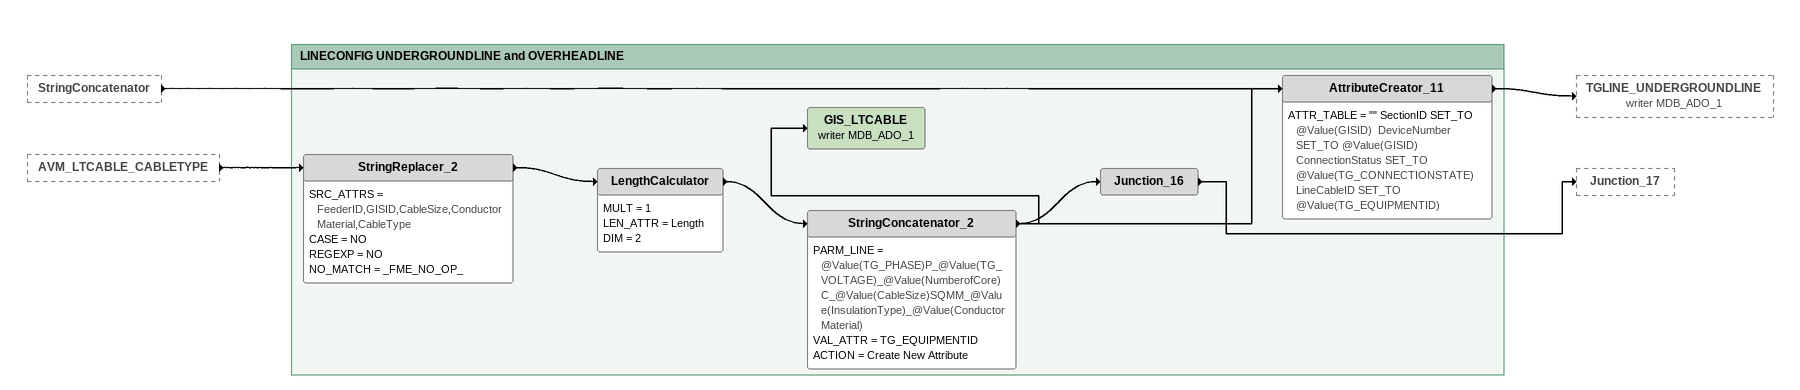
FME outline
StringConcatenator [outside]
    -> AttributeCreator_11
AVM_LTCABLE_CABLETYPE [outside]
    -> StringReplacer_2

Bookmark: LINECONFIG UNDERGROUNDLINE and OVERHEADLINE
StringReplacer_2
    SRC_ATTRS = FeederID,GISID,CableSize,ConductorMaterial,CableType
    CASE = NO
    REGEXP = NO
    NO_MATCH = _FME_NO_OP_
    -> LengthCalculator
LengthCalculator
    MULT = 1
    LEN_ATTR = Length
    DIM = 2
    -> StringConcatenator_2
StringConcatenator_2
    PARM_LINE = @Value(TG_PHASE)P_@Value(TG_VOLTAGE)_@Value(NumberofCore)C_@Value(CableSize)SQMM_@Value(InsulationType)_@Value(ConductorMaterial)
    VAL_ATTR = TG_EQUIPMENTID
    ACTION = Create New Attribute
    -> AttributeCreator_11
    -> GIS_LTCABLE (writer MDB_ADO_1)
    -> Junction_16
AttributeCreator_11
    ATTR_TABLE = "" SectionID SET_TO @Value(GISID)  DeviceNumber SET_TO @Value(GISID)  ConnectionStatus SET_TO @Value(TG_CONNECTIONSTATE)  LineCableID SET_TO @Value(TG_EQUIPMENTID)
    -> TGLINE_UNDERGROUNDLINE (writer MDB_ADO_1)
GIS_LTCABLE (writer MDB_ADO_1)
Junction_16
    -> Junction_17
